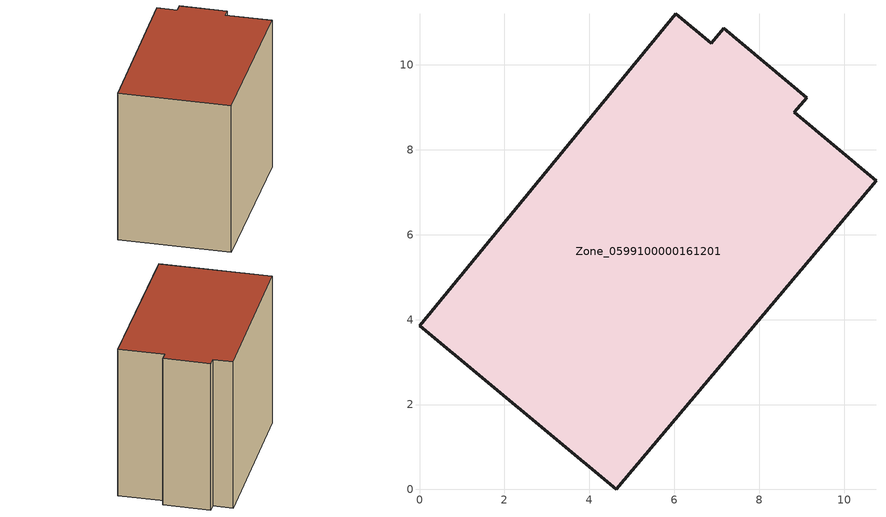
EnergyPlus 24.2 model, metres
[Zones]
Zone_0599100000161201
 floor ground (C_G): 4.64,0 0,3.86 6.03,11.21 6.87,10.51 7.16,10.86 9.12,9.22 8.83,8.88 10.75,7.27 z0
 wall outside (C_F): 0,3.86 4.64,0 10.75,7.27 8.83,8.88 9.12,9.22 7.16,10.86 6.87,10.51 6.03,11.21 0,3.86 z0:8.63
 roof outside (C_R): 7.16,10.86 6.87,10.51 6.03,11.21 0,3.86 4.64,0 10.75,7.27 8.83,8.88 9.12,9.22 z8.63
[BUILDING]
Pand.0599100000161201: North Axis=0; Terrain=City; Loads Convergence Tolerance Value=0.04; Temperature Convergence Tolerance Value=0.4; Solar Distribution=FullExterior; Maximum Number of Warmup Days=25; Minimum Number of Warmup Days=1
[Site:Location]
Rotterdam.The.Hague.AP_ZH_NLD Design_Conditions: Latitude=51.96; Longitude=4.45; Time Zone=1; Elevation=-4.5
[SITE:GROUNDTEMPERATURE:BUILDINGSURFACE]
18, 18, 18, 18, 18, 18, 18, 18, 18, 18, 18, 18
[MATERIAL] Thermal Absorptance=0.9; Solar Absorptance=0.7; Visible Absorptance=0.7
Name | Roughness | Thickness | Conductivity | Density | Specific Heat
G.TI.1946-1964 | MediumSmooth | 0.15 | 1 | 540 | 1210
F.TI.1946-1964 | Rough | 0.3 | 0.857143 | 1920 | 840
R.TI.1946-1964 | MediumRough | 0.2 | 0.277778 | 1500 | 1000
[CONSTRUCTION]
C_G: G.TI.1946-1964
C_F: F.TI.1946-1964
C_R: R.TI.1946-1964
[ZONE]
Zone_0599100000161201: Type=1; Multiplier=1; Ceiling Height=Autocalculate; Volume=Autocalculate; Floor Area=autocalculate; Part of Total Floor Area=Yes
[ZONEINFILTRATION:DESIGNFLOWRATE]
Infil_Zone_0599100000161201: Zone or ZoneList or Space or SpaceList=Zone_0599100000161201; Schedule=AlwaysOn; Design Flow Rate Calculation Method=Flow/Area; Flow Rate per Floor Area=0.003; Constant Term Coefficient=1; Temperature Term Coefficient=0; Velocity Term Coefficient=0; Velocity Squared Term Coefficient=0
[HVACTEMPLATE:ZONE:IDEALLOADSAIRSYSTEM]
Zone_0599100000161201: Maximum Heating Supply Air Temperature=50; Minimum Cooling Supply Air Temperature=13; Maximum Heating Supply Air Humidity Ratio=0.0156; Minimum Cooling Supply Air Humidity Ratio=0.0077; Heating Limit=NoLimit; Cooling Limit=NoLimit; Dehumidification Control Type=ConstantSensibleHeatRatio; Cooling Sensible Heat Ratio=0.7; Dehumidification Setpoint=60; Humidification Control Type=None; Humidification Setpoint=30; Outdoor Air Method=None; Outdoor Air Flow Rate per Person=0.00944; Outdoor Air Flow Rate per Zone Floor Area=0; Outdoor Air Flow Rate per Zone=0; Demand Controlled Ventilation Type=None; Outdoor Air Economizer Type=NoEconomizer; Heat Recovery Type=None; Sensible Heat Recovery Effectiveness=0.7; Latent Heat Recovery Effectiveness=0.65
[ZONECONTROL:THERMOSTAT]
ThermostatControl_Zone_0599100000161201: Zone or ZoneList=Zone_0599100000161201; Control Type Schedule=DualSetpointControlType; Control 1=Thermostat_Zone_0599100000161201; Temperature Difference Between Cutout And Setpoint=0
[THERMOSTATSETPOINT:DUALSETPOINT]
Thermostat_Zone_0599100000161201: Heating Setpoint Temperature Schedule=HeatingSetpoint_Zone_0599100000161201; Cooling Setpoint Temperature Schedule=CoolingSetpoint_Zone_0599100000161201
[SCHEDULE:COMPACT]
HeatingSetpoint_Zone_0599100000161201: Through: 12/31, For: AllDays, Until: 24:00, 21
CoolingSetpoint_Zone_0599100000161201: Through: 12/31, For: AllDays, Until: 24:00, 24
DualSetpointControlType: Through: 12/31, For: AllDays, Until: 24:00, 4
AlwaysOn: Through: 12/31, For: AllDays, Until: 24:00, 1
